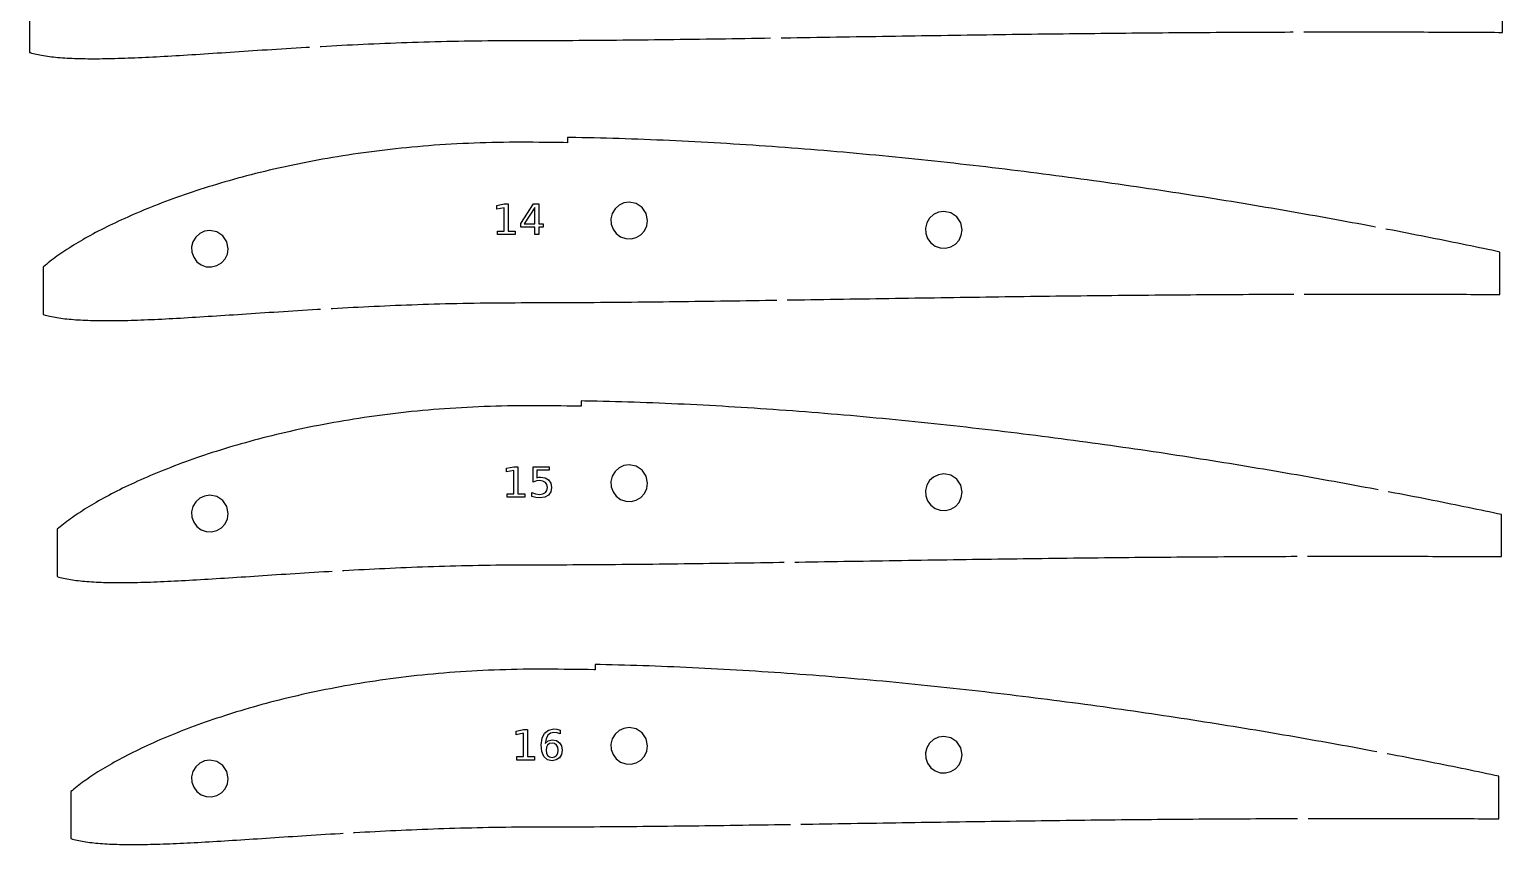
# Model space of a CAD drawing. Extents: x 14 to 532, y 10 to 1018.
# Drawn here: x 45.6 to 326.6, y 230.1 to 385.5 of the extents above; entities that cross this region are included whole.
import ezdxf

# ---------------------------------------------------------------- set-up
doc = ezdxf.new("R2010")
doc.units = 0

msp = doc.modelspace()

# ---------------------------------------------------------------- linework, layer by layer
at = {"layer": 'Layer 1', "color": 7}
for points in [[(288.6744, 385.0475), (289.2421, 385.0488), (290.2791, 385.0508), (291.3105, 385.0526), (292.3364, 385.0541), (293.3566, 385.0554), (294.3711, 385.0565), (295.3798, 385.0573), (296.3827, 385.0578), (297.3797, 385.0582), (298.3707, 385.0583), (299.3557, 385.0582), (300.3347, 385.0578), (301.3075, 385.0573), (302.2741, 385.0565), (303.2344, 385.0556), (304.1884, 385.0544), (305.1361, 385.053), (306.0773, 385.0515), (307.012, 385.0498), (307.9402, 385.0479), (308.8617, 385.0458), (309.7766, 385.0435), (310.6847, 385.0411), (311.5861, 385.0385), (312.4807, 385.0358), (313.3683, 385.0329), (314.249, 385.0298), (315.1227, 385.0266), (315.9894, 385.0233), (316.849, 385.0199), (317.7013, 385.0163), (318.5465, 385.0126), (319.3844, 385.0088), (320.2151, 385.0048), (321.0383, 385.0008), (321.8541, 384.9966), (322.6625, 384.9924), (323.4633, 384.9881), (324.2566, 384.9836), (325.0422, 384.9791), (325.8202, 384.9745), (326.5905, 384.9699), (326.5905, 392.9773)], [(45.5789, 390.2113), (45.5789, 381.1384), (45.6908, 381.1037), (45.9779, 381.0211), (46.2746, 380.9417), (46.5808, 380.8656), (46.8966, 380.7927), (47.2218, 380.7231), (47.5565, 380.6566), (47.9006, 380.5934), (48.2542, 380.5333), (48.6172, 380.4763), (48.9895, 380.4224), (49.3713, 380.3715), (49.7623, 380.3237), (50.1627, 380.279), (50.5724, 380.2372), (50.9914, 380.1983), (51.4195, 380.1624), (51.8569, 380.1294), (52.3035, 380.0992), (52.7593, 380.0718), (53.2241, 380.0472), (53.6981, 380.0254), (54.1812, 380.0063), (54.6733, 379.9899), (55.1744, 379.9761), (55.6845, 379.9649), (56.2035, 379.9563), (56.7315, 379.9503), (57.2683, 379.9467), (57.814, 379.9455), (58.3686, 379.9468), (58.9319, 379.9505), (59.5039, 379.9564), (60.0847, 379.9647), (60.6741, 379.9752), (61.2722, 379.9879), (61.8789, 380.0027), (62.4942, 380.0196), (63.118, 380.0386), (63.7503, 380.0596), (64.391, 380.0826), (65.0402, 380.1075), (65.6977, 380.1343), (66.3636, 380.1628), (67.0377, 380.1932), (67.7201, 380.2253), (68.4108, 380.259), (69.1095, 380.2944), (69.8164, 380.3313), (70.5314, 380.3698), (71.2544, 380.4097), (71.9855, 380.451), (72.7244, 380.4937), (73.4713, 380.5377), (74.226, 380.583), (74.9885, 380.6294), (75.7588, 380.677), (76.5367, 380.7257), (77.3224, 380.7754), (78.1157, 380.8261), (78.9165, 380.8777), (79.7248, 380.9301), (80.5407, 380.9834), (81.3639, 381.0374), (82.1945, 381.0921), (83.0324, 381.1474), (83.8776, 381.2033), (84.73, 381.2597), (85.5895, 381.3166), (86.4562, 381.3738), (87.3299, 381.4314), (88.2106, 381.4893), (89.0983, 381.5474), (89.9928, 381.6056), (90.8942, 381.6639), (91.8024, 381.7223), (92.7172, 381.7806), (93.6388, 381.8389), (94.567, 381.897), (95.5017, 381.9549), (96.4429, 382.0125), (97.3905, 382.0698), (98.3445, 382.1267), (99.0157, 382.1661)], [(188.9688, 383.9254), (189.5449, 383.9343), (190.7926, 383.9537), (192.0408, 383.9732), (193.2896, 383.9928), (194.5389, 384.0125), (195.7886, 384.0323), (197.0385, 384.052), (198.2887, 384.0718), (199.539, 384.0917), (200.7895, 384.1115), (202.0399, 384.1313), (203.2902, 384.1511), (204.5404, 384.1709), (205.7904, 384.1906), (207.04, 384.2103), (208.2893, 384.2299), (209.5381, 384.2495), (210.7864, 384.2689), (212.034, 384.2883), (213.281, 384.3076), (214.5272, 384.3267), (215.7725, 384.3457), (217.0169, 384.3646), (218.2603, 384.3833), (219.5027, 384.4019), (220.7438, 384.4204), (221.9838, 384.4386), (223.2224, 384.4567), (224.4597, 384.4746), (225.6955, 384.4923), (226.9297, 384.5098), (228.1624, 384.5271), (229.3934, 384.5442), (230.6226, 384.561), (231.8499, 384.5777), (233.0753, 384.5941), (234.2988, 384.6102), (235.5202, 384.6262), (236.7394, 384.6418), (237.9564, 384.6572), (239.1712, 384.6724), (240.3835, 384.6873), (241.5934, 384.7019), (242.8008, 384.7162), (244.0057, 384.7303), (245.2078, 384.7441), (246.4072, 384.7576), (247.6038, 384.7708), (248.7975, 384.7837), (249.9882, 384.7964), (251.1759, 384.8087), (252.3605, 384.8207), (253.542, 384.8325), (254.7201, 384.8439), (255.895, 384.855), (257.0664, 384.8659), (258.2344, 384.8764), (259.3988, 384.8866), (260.5596, 384.8965), (261.7167, 384.9061), (262.8701, 384.9154), (264.0196, 384.9244), (265.1652, 384.9331), (266.3069, 384.9415), (267.4445, 384.9495), (268.578, 384.9573), (269.7073, 384.9648), (270.8324, 384.9719), (271.9532, 384.9788), (273.0695, 384.9853), (274.1814, 384.9916), (275.2888, 384.9975), (276.3916, 385.0032), (277.4897, 385.0085), (278.5831, 385.0136), (279.6717, 385.0184), (280.7554, 385.0229), (281.8342, 385.0271), (282.908, 385.031), (283.9767, 385.0346), (285.0403, 385.038), (286.0987, 385.0411), (286.6744, 385.0426)], [(101.0124, 382.2812), (101.2443, 382.2944), (102.2232, 382.3491), (103.2082, 382.4031), (104.1993, 382.4563), (105.1963, 382.5087), (106.1991, 382.5603), (107.2079, 382.6109), (108.2224, 382.6605), (109.2426, 382.709), (110.2684, 382.7564), (111.2999, 382.8026), (112.3368, 382.8476), (113.3793, 382.8912), (114.4271, 382.9335), (115.4802, 382.9744), (116.5386, 383.0138), (117.6022, 383.0516), (118.6709, 383.0878), (119.7447, 383.1224), (120.8235, 383.1552), (121.9072, 383.1863), (122.9958, 383.2155), (124.0892, 383.2429), (125.1873, 383.2683), (126.2901, 383.2916), (127.3975, 383.313), (128.5094, 383.3322), (129.6258, 383.3492), (130.7465, 383.364), (131.8716, 383.3765), (133.0009, 383.3867), (134.1344, 383.3945), (135.2721, 383.3999), (136.4137, 383.4028), (137.5593, 383.4034), (138.7089, 383.4042), (139.8622, 383.4057), (141.0194, 383.408), (142.1802, 383.4111), (143.3446, 383.4149), (144.5126, 383.4194), (145.684, 383.4245), (146.8588, 383.4304), (148.037, 383.4369), (149.2184, 383.4441), (150.403, 383.4518), (151.5907, 383.4602), (152.7815, 383.4692), (153.9752, 383.4788), (155.1717, 383.4889), (156.3712, 383.4996), (157.5733, 383.5108), (158.7781, 383.5225), (159.9855, 383.5347), (161.1954, 383.5474), (162.4078, 383.5605), (163.6225, 383.5741), (164.8395, 383.5881), (166.0588, 383.6025), (167.2802, 383.6174), (168.5036, 383.6326), (169.729, 383.6482), (170.9564, 383.6641), (172.1856, 383.6803), (173.4166, 383.6969), (174.6492, 383.7138), (175.8835, 383.7309), (177.1193, 383.7484), (178.3565, 383.7661), (179.5952, 383.784), (180.8351, 383.8021), (182.0763, 383.8205), (183.3186, 383.8391), (184.562, 383.8578), (185.8064, 383.8767), (186.969, 383.8945)], [(302.3645, 347.832), (301.7925, 347.9402), (300.8278, 348.1219), (299.8569, 348.3038), (298.8801, 348.486), (297.8972, 348.6684), (296.9085, 348.851), (295.9139, 349.0337), (294.9135, 349.2166), (293.9073, 349.3996), (292.8956, 349.5826), (291.8782, 349.7658), (290.8553, 349.9489), (289.8269, 350.132), (288.7931, 350.3151), (287.7539, 350.4982), (286.7095, 350.6811), (285.6598, 350.864), (284.605, 351.0467), (283.5451, 351.2292), (282.4802, 351.4116), (281.4103, 351.5937), (280.3356, 351.7756), (279.256, 351.9573), (278.1716, 352.1386), (277.0826, 352.3196), (275.9889, 352.5002), (274.8907, 352.6805), (273.788, 352.8604), (272.6808, 353.0398), (271.5693, 353.2188), (270.4536, 353.3973), (269.3336, 353.5753), (268.2094, 353.7528), (267.0812, 353.9297), (265.949, 354.106), (264.8128, 354.2817), (263.6728, 354.4568), (262.529, 354.6312), (261.3814, 354.8049), (260.2302, 354.978), (259.0754, 355.1502), (257.9171, 355.3218), (256.7553, 355.4925), (255.5902, 355.6624), (254.4218, 355.8315), (253.2501, 355.9997), (252.0753, 356.1671), (250.8974, 356.3335), (249.7165, 356.499), (248.5327, 356.6636), (247.346, 356.8271), (246.1565, 356.9897), (244.9643, 357.1512), (243.7694, 357.3117), (242.572, 357.4711), (241.3721, 357.6294), (240.1697, 357.7866), (238.9651, 357.9426), (237.7581, 358.0975), (236.5489, 358.2511), (235.3376, 358.4036), (234.1243, 358.5548), (232.909, 358.7048), (231.6918, 358.8535), (230.4727, 359.0008), (229.252, 359.1469), (228.0295, 359.2916), (226.8054, 359.4349), (225.5799, 359.5769), (224.3528, 359.7174), (223.1244, 359.8565), (221.8947, 359.9941), (220.6638, 360.1303), (219.4317, 360.265), (218.1986, 360.3981), (216.9645, 360.5297), (215.7294, 360.6598), (214.4935, 360.7883), (213.2569, 360.9151), (212.0196, 361.0404), (210.7816, 361.1641), (209.5431, 361.286), (208.3042, 361.4063), (207.0649, 361.525), (205.8252, 361.6419), (204.5854, 361.757), (203.3454, 361.8705), (202.1053, 361.9821), (200.8652, 362.092), (199.6252, 362.2001), (198.3853, 362.3064), (197.1457, 362.4108), (195.9063, 362.5134), (194.6674, 362.6141), (193.4289, 362.7129), (192.191, 362.8098), (190.9536, 362.9048), (189.717, 362.9979), (188.4811, 363.0891), (187.2461, 363.1782), (186.0119, 363.2654), (184.7788, 363.3507), (183.5467, 363.4339), (182.3158, 363.5151), (181.0861, 363.5942), (179.8577, 363.6713), (178.6307, 363.7464), (177.4051, 363.8194), (176.181, 363.8903), (174.9586, 363.9591), (173.7378, 364.0258), (172.5187, 364.0904), (171.3015, 364.1529), (170.0862, 364.2132), (168.8729, 364.2714), (167.6616, 364.3274), (166.4524, 364.3813), (165.2455, 364.4329), (164.0408, 364.4824), (162.8384, 364.5297), (161.6385, 364.5748), (160.4411, 364.6177), (159.2462, 364.6583), (158.054, 364.6967), (156.8645, 364.7329), (155.6778, 364.7669), (154.494, 364.7986), (153.3131, 364.8281), (152.1352, 364.8553), (150.9604, 364.8802), (149.7888, 364.9029), (148.6203, 364.9233), (148.2105, 364.9296), (148.2105, 363.9296), (147.4552, 363.9414), (146.2934, 363.9572), (145.1351, 363.9708), (143.9803, 363.9821), (142.8291, 363.9911), (141.6816, 363.9978), (140.5377, 364.0022), (139.3977, 364.0043), (138.2615, 364.0036), (137.1293, 363.9974), (136.0011, 363.9857), (134.877, 363.9685), (133.757, 363.9458), (132.6412, 363.9176), (131.5297, 363.884), (130.4226, 363.845), (129.3198, 363.8006), (128.2216, 363.751), (127.1279, 363.6961), (126.0389, 363.636), (124.9545, 363.5707), (123.8749, 363.5004), (122.8002, 363.4249), (121.7303, 363.3445), (120.6654, 363.259), (119.6055, 363.1687), (118.5507, 363.0735), (117.501, 362.9734), (116.4566, 362.8687), (115.4174, 362.7592), (114.3836, 362.645), (113.3553, 362.5263), (112.3323, 362.403), (111.315, 362.2752), (110.3032, 362.143), (109.2971, 362.0065), (108.2967, 361.8656), (107.3021, 361.7205), (106.3133, 361.5713), (105.3305, 361.4179), (104.3536, 361.2604), (103.3827, 361.099), (102.418, 360.9336), (101.4594, 360.7644), (100.507, 360.5914), (99.5608, 360.4146), (98.621, 360.2342), (97.6876, 360.0502), (96.7606, 359.8626), (95.8401, 359.6716), (94.9262, 359.4772), (94.0189, 359.2795), (93.1182, 359.0786), (92.2243, 358.8744), (91.3371, 358.6672), (90.4568, 358.4569), (89.5834, 358.2436), (88.7169, 358.0274), (87.8574, 357.8084), (87.005, 357.5867), (86.1596, 357.3623), (85.3214, 357.1353), (84.4904, 356.9057), (83.6667, 356.6737), (82.8502, 356.4393), (82.0412, 356.2026), (81.2395, 355.9637), (80.4453, 355.7226), (79.6586, 355.4794), (78.8794, 355.2342), (78.1079, 354.9871), (77.3439, 354.7381), (76.5877, 354.4873), (75.8393, 354.2348), (75.0986, 353.9806), (74.3657, 353.7249), (73.6408, 353.4677), (72.9237, 353.2091), (72.2147, 352.9492), (71.5136, 352.6879), (70.8206, 352.4255), (70.1357, 352.162), (69.4589, 351.8974), (68.7903, 351.6319), (68.13, 351.3654), (67.4779, 351.0981), (66.8341, 350.8301), (66.1986, 350.5614), (65.5716, 350.2921), (64.9529, 350.0222), (64.3427, 349.7519), (63.7411, 349.4811), (63.1479, 349.2101), (62.5633, 348.9388), (61.9874, 348.6673), (61.42, 348.3956), (60.8614, 348.124), (60.3114, 347.8523), (59.7702, 347.5807), (59.2378, 347.3093), (58.7142, 347.0381), (58.1995, 346.7671), (57.6936, 346.4965), (57.1966, 346.2263), (56.7086, 345.9566), (56.2295, 345.6874), (55.7595, 345.4188), (55.2984, 345.1509), (54.8465, 344.8837), (54.4036, 344.6172), (53.9698, 344.3516), (53.5451, 344.0868), (53.1297, 343.823), (52.7234, 343.5602), (52.3263, 343.2985), (51.9384, 343.0378), (51.5599, 342.7784), (51.1906, 342.5201), (50.8306, 342.2631), (50.4799, 342.0074), (50.1386, 341.753), (49.8067, 341.5001), (49.4842, 341.2486), (49.1711, 340.9987), (48.8674, 340.7502), (48.5732, 340.5034), (48.2884, 340.2581), (48.2105, 340.1892), (48.2105, 331.1601), (48.2884, 331.1359), (48.5732, 331.054), (48.8674, 330.9752), (49.1711, 330.8998), (49.4842, 330.8275), (49.8067, 330.7584), (50.1386, 330.6925), (50.4799, 330.6298), (50.8306, 330.5702), (51.1906, 330.5137), (51.5599, 330.4602), (51.9384, 330.4098), (52.3263, 330.3624), (52.7234, 330.318), (53.1297, 330.2765), (53.5451, 330.238), (53.9698, 330.2024), (54.4036, 330.1696), (54.8465, 330.1397), (55.2984, 330.1125), (55.7595, 330.0882), (56.2295, 330.0665), (56.7086, 330.0476), (57.1966, 330.0313), (57.6936, 330.0176), (58.1995, 330.0066), (58.7142, 329.998), (59.2378, 329.992), (59.7702, 329.9884), (60.3114, 329.9873), (60.8614, 329.9886), (61.42, 329.9922), (61.9874, 329.9981), (62.5633, 330.0063), (63.1479, 330.0167), (63.7411, 330.0293), (64.3427, 330.044), (64.9529, 330.0608), (65.5716, 330.0796), (66.1986, 330.1005), (66.8341, 330.1232), (67.4779, 330.1479), (68.13, 330.1745), (68.7903, 330.2028), (69.4589, 330.2329), (70.1357, 330.2647), (70.8206, 330.2982), (71.5136, 330.3333), (72.2147, 330.3699), (72.9237, 330.4081), (73.6408, 330.4476), (74.3657, 330.4886), (75.0986, 330.531), (75.8393, 330.5746), (76.5877, 330.6195), (77.3439, 330.6656), (78.1079, 330.7127), (78.8794, 330.761), (79.6586, 330.8103), (80.4453, 330.8606), (81.2395, 330.9117), (82.0412, 330.9638), (82.8502, 331.0166), (83.6667, 331.0702), (84.4904, 331.1244), (85.3214, 331.1793), (86.1596, 331.2347), (87.005, 331.2906), (87.8574, 331.347), (88.7169, 331.4038), (89.5834, 331.4609), (90.4568, 331.5183), (91.3371, 331.5759), (92.2243, 331.6337), (93.1182, 331.6915), (94.0189, 331.7494), (94.9262, 331.8072), (95.8401, 331.865), (96.7606, 331.9226), (97.6876, 331.98), (98.621, 332.0372), (99.5608, 332.094), (100.507, 332.1504), (101.1286, 332.1869)], [(134.84935, 347.07404), (136.13841, 347.07404), (136.13841, 351.52325), (134.73607, 351.242), (134.73607, 351.96075), (136.1306, 352.242), (136.91966, 352.242), (136.91966, 347.07404), (138.20872, 347.07404), (138.20872, 346.40997), (134.84935, 346.40997), (134.84935, 347.07404)], [(141.76341, 352.242), (142.7556, 352.242), (142.7556, 348.44122), (143.58763, 348.44122), (143.58763, 347.78497), (142.7556, 347.78497), (142.7556, 346.40997), (141.97044, 346.40997), (141.97044, 347.78497), (139.33763, 347.78497), (139.33763, 348.54669), (141.76341, 352.242)], [(141.97044, 351.5545), (139.97826, 348.44122), (141.97044, 348.44122), (141.97044, 351.5545)], [(160, 352.5815), (158.973721, 352.427823), (158.055504, 351.991644), (157.301141, 351.310241), (156.766422, 350.420892), (156.515661, 349.413924), (156.567252, 348.398684), (156.908103, 347.440981), (157.525126, 346.606626), (158.359481, 345.989603), (159.317184, 345.648752), (160.332424, 345.597161), (161.339392, 345.847922), (162.228741, 346.382641), (162.910144, 347.137004), (163.346323, 348.055221), (163.5, 349.0815), (163.233578, 350.420892), (162.474874, 351.556374), (161.339392, 352.315078), (160, 352.5815), (160, 352.5815)], [(220, 350.7999), (218.973721, 350.646223), (218.055504, 350.210044), (217.301141, 349.528641), (216.766422, 348.639292), (216.515661, 347.632324), (216.567252, 346.617084), (216.908103, 345.659381), (217.525126, 344.825026), (218.359481, 344.208003), (219.317184, 343.867152), (220.332424, 343.815561), (221.339392, 344.066322), (222.228741, 344.601041), (222.910144, 345.355404), (223.346323, 346.273621), (223.5, 347.2999), (223.233578, 348.639292), (222.474874, 349.774774), (221.339392, 350.533478), (220, 350.7999), (220, 350.7999)], [(80, 347.2085), (78.973721, 347.054823), (78.055504, 346.618644), (77.301141, 345.937241), (76.766422, 345.047892), (76.515661, 344.040924), (76.567252, 343.025684), (76.908103, 342.067981), (77.525126, 341.233626), (78.359481, 340.616603), (79.317184, 340.275752), (80.332424, 340.224161), (81.339392, 340.474922), (82.228741, 341.009641), (82.910144, 341.764004), (83.346323, 342.682221), (83.5, 343.7085), (83.233578, 345.047892), (82.474874, 346.183374), (81.339392, 346.942078), (80, 347.2085), (80, 347.2085)], [(288.7797, 335.0461), (288.7931, 335.0461), (289.8269, 335.0484), (290.8553, 335.0504), (291.8782, 335.0522), (292.8956, 335.0537), (293.9073, 335.055), (294.9135, 335.056), (295.9139, 335.0568), (296.9085, 335.0573), (297.8972, 335.0577), (298.8801, 335.0578), (299.8569, 335.0577), (300.8278, 335.0573), (301.7925, 335.0568), (302.7512, 335.0561), (303.7036, 335.0551), (304.6497, 335.054), (305.5895, 335.0526), (306.5229, 335.0511), (307.4499, 335.0494), (308.3704, 335.0475), (309.2843, 335.0454), (310.1916, 335.0432), (311.0923, 335.0407), (311.9862, 335.0382), (312.8734, 335.0355), (313.7537, 335.0326), (314.6271, 335.0296), (315.4936, 335.0264), (316.3531, 335.0231), (317.2056, 335.0197), (318.0509, 335.0161), (318.8891, 335.0125), (319.7201, 335.0087), (320.5439, 335.0048), (321.3603, 335.0008), (322.1694, 334.9967), (322.971, 334.9925), (323.7652, 334.9882), (324.552, 334.9838), (325.3311, 334.9793), (326.1027, 334.9748), (326.1027, 343.0734), (325.3311, 343.2365), (324.552, 343.4006), (323.7652, 343.5657), (322.971, 343.7318), (322.1694, 343.8988), (321.3603, 344.0668), (320.5439, 344.2356), (319.7201, 344.4053), (318.8891, 344.5759), (318.0509, 344.7472), (317.2056, 344.9194), (316.3531, 345.0923), (315.4936, 345.266), (314.6271, 345.4403), (313.7537, 345.6154), (312.8734, 345.7911), (311.9862, 345.9674), (311.0923, 346.1443), (310.1916, 346.3218), (309.2843, 346.4998), (308.3704, 346.6783), (307.4499, 346.8573), (306.5229, 347.0368), (305.5895, 347.2167), (304.6497, 347.3971), (304.3293, 347.4583)], [(190.1407, 333.9305), (190.9536, 333.9431), (192.191, 333.9624), (193.4289, 333.9817), (194.6674, 334.0012), (195.9063, 334.0207), (197.1457, 334.0403), (198.3853, 334.0599), (199.6252, 334.0795), (200.8652, 334.0992), (202.1053, 334.1188), (203.3454, 334.1385), (204.5854, 334.1581), (205.8252, 334.1778), (207.0649, 334.1973), (208.3042, 334.2168), (209.5431, 334.2363), (210.7816, 334.2557), (212.0196, 334.275), (213.2569, 334.2942), (214.4935, 334.3133), (215.7294, 334.3323), (216.9645, 334.3511), (218.1986, 334.3699), (219.4317, 334.3884), (220.6638, 334.4069), (221.8947, 334.4252), (223.1244, 334.4433), (224.3528, 334.4612), (225.5799, 334.4789), (226.8054, 334.4965), (228.0295, 334.5139), (229.252, 334.531), (230.4727, 334.5479), (231.6918, 334.5647), (232.909, 334.5812), (234.1243, 334.5974), (235.3376, 334.6135), (236.5489, 334.6292), (237.7581, 334.6448), (238.9651, 334.6601), (240.1697, 334.6751), (241.3721, 334.6899), (242.572, 334.7043), (243.7694, 334.7186), (244.9643, 334.7325), (246.1565, 334.7462), (247.346, 334.7596), (248.5327, 334.7727), (249.7165, 334.7855), (250.8974, 334.798), (252.0753, 334.8103), (253.2501, 334.8222), (254.4218, 334.8339), (255.5902, 334.8452), (256.7553, 334.8562), (257.9171, 334.867), (259.0754, 334.8774), (260.2302, 334.8876), (261.3814, 334.8974), (262.529, 334.9069), (263.6728, 334.9161), (264.8128, 334.925), (265.949, 334.9337), (267.0812, 334.942), (268.2094, 334.95), (269.3336, 334.9577), (270.4536, 334.9651), (271.5693, 334.9721), (272.6808, 334.9789), (273.788, 334.9854), (274.8907, 334.9916), (275.9889, 334.9975), (277.0826, 335.0031), (278.1716, 335.0085), (279.256, 335.0135), (280.3356, 335.0182), (281.4103, 335.0227), (282.4802, 335.0268), (283.5451, 335.0307), (284.605, 335.0343), (285.6598, 335.0377), (286.7095, 335.0408), (286.7797, 335.0409)], [(103.1252, 332.3021), (103.3827, 332.3167), (104.3536, 332.371), (105.3305, 332.4245), (106.3133, 332.4773), (107.3021, 332.5293), (108.2967, 332.5804), (109.2971, 332.6306), (110.3032, 332.6798), (111.315, 332.7279), (112.3323, 332.7749), (113.3553, 332.8208), (114.3836, 332.8654), (115.4174, 332.9087), (116.4566, 332.9506), (117.501, 332.9911), (118.5507, 333.0302), (119.6055, 333.0677), (120.6654, 333.1036), (121.7303, 333.1379), (122.8002, 333.1705), (123.8749, 333.2013), (124.9545, 333.2303), (126.0389, 333.2574), (127.1279, 333.2826), (128.2216, 333.3058), (129.3198, 333.3269), (130.4226, 333.346), (131.5297, 333.3628), (132.6412, 333.3775), (133.757, 333.39), (134.877, 333.4001), (136.0011, 333.4078), (137.1293, 333.4131), (138.2615, 333.416), (139.3977, 333.4166), (140.5377, 333.4174), (141.6816, 333.4189), (142.8291, 333.4212), (143.9803, 333.4242), (145.1351, 333.428), (146.2934, 333.4324), (147.4552, 333.4376), (148.6203, 333.4434), (149.7888, 333.4498), (150.9604, 333.4569), (152.1352, 333.4646), (153.3131, 333.473), (154.494, 333.4819), (155.6778, 333.4913), (156.8645, 333.5014), (158.054, 333.512), (159.2462, 333.5231), (160.4411, 333.5347), (161.6385, 333.5468), (162.8384, 333.5594), (164.0408, 333.5724), (165.2455, 333.5859), (166.4524, 333.5998), (167.6616, 333.6141), (168.8729, 333.6288), (170.0862, 333.6439), (171.3015, 333.6593), (172.5187, 333.6751), (173.7378, 333.6912), (174.9586, 333.7077), (176.181, 333.7244), (177.4051, 333.7414), (178.6307, 333.7587), (179.8577, 333.7763), (181.0861, 333.794), (182.3158, 333.812), (183.5467, 333.8303), (184.7788, 333.8487), (186.0119, 333.8672), (187.2461, 333.886), (188.1409, 333.8997)], [(302.8382, 297.7263), (302.2776, 297.8324), (301.3209, 298.0125), (300.3581, 298.1929), (299.3894, 298.3736), (298.4147, 298.5545), (297.4342, 298.7356), (296.4479, 298.9168), (295.4558, 299.0981), (294.4581, 299.2796), (293.4548, 299.4611), (292.4459, 299.6427), (291.4315, 299.8243), (290.4117, 300.0059), (289.3865, 300.1875), (288.356, 300.369), (287.3202, 300.5505), (286.2793, 300.7318), (285.2333, 300.913), (284.1823, 301.094), (283.1262, 301.2748), (282.0653, 301.4555), (280.9994, 301.6358), (279.9289, 301.8159), (278.8535, 301.9958), (277.7736, 302.1753), (276.689, 302.3544), (275.5999, 302.5332), (274.5064, 302.7115), (273.4085, 302.8895), (272.3063, 303.067), (271.1998, 303.244), (270.0891, 303.4205), (268.9744, 303.5965), (267.8555, 303.7719), (266.7327, 303.9468), (265.6061, 304.121), (264.4755, 304.2947), (263.3412, 304.4676), (262.2032, 304.6399), (261.0616, 304.8115), (259.9164, 304.9823), (258.7678, 305.1524), (257.6157, 305.3217), (256.4603, 305.4902), (255.3016, 305.6579), (254.1397, 305.8247), (252.9747, 305.9907), (251.8066, 306.1557), (250.6355, 306.3199), (249.4616, 306.483), (248.2848, 306.6452), (247.1052, 306.8064), (245.9229, 306.9666), (244.738, 307.1258), (243.5506, 307.2838), (242.3607, 307.4408), (241.1683, 307.5967), (239.9737, 307.7514), (238.7768, 307.905), (237.5777, 308.0574), (236.3765, 308.2086), (235.1733, 308.3585), (233.9681, 308.5072), (232.761, 308.6547), (231.5521, 308.8008), (230.3415, 308.9457), (229.1293, 309.0891), (227.9154, 309.2313), (226.7, 309.372), (225.4832, 309.5114), (224.2651, 309.6493), (223.0456, 309.7858), (221.8249, 309.9209), (220.6031, 310.0544), (219.3803, 310.1865), (218.1564, 310.317), (216.9317, 310.4459), (215.7061, 310.5734), (214.4798, 310.6992), (213.2527, 310.8234), (212.0251, 310.946), (210.7969, 311.067), (209.5683, 311.1863), (208.3393, 311.3039), (207.11, 311.4198), (205.8805, 311.5341), (204.6508, 311.6465), (203.4211, 311.7573), (202.1913, 311.8662), (200.9616, 311.9734), (199.7321, 312.0788), (198.5028, 312.1824), (197.2738, 312.2841), (196.0452, 312.384), (194.817, 312.482), (193.5894, 312.5781), (192.3624, 312.6723), (191.136, 312.7646), (189.9104, 312.855), (188.6857, 312.9434), (187.4618, 313.0299), (186.239, 313.1144), (185.0172, 313.1969), (183.7965, 313.2774), (182.5771, 313.3559), (181.3589, 313.4324), (180.1421, 313.5068), (178.9267, 313.5792), (177.7128, 313.6495), (176.5006, 313.7178), (175.29, 313.7839), (174.0811, 313.848), (172.874, 313.9099), (171.6688, 313.9698), (170.4656, 314.0275), (169.2644, 314.083), (168.0653, 314.1364), (166.8684, 314.1877), (165.6738, 314.2367), (164.4815, 314.2836), (163.2915, 314.3283), (162.1041, 314.3709), (160.9192, 314.4112), (159.7369, 314.4493), (158.5573, 314.4852), (157.3805, 314.5188), (156.2066, 314.5503), (155.0355, 314.5795), (153.8674, 314.6065), (152.7024, 314.6312), (151.5405, 314.6537), (150.8421, 314.6659), (150.8421, 313.6659), (150.3818, 313.6739), (149.2264, 313.6919), (148.0743, 313.7076), (146.9257, 313.7211), (145.7805, 313.7322), (144.6389, 313.7412), (143.5009, 313.7478), (142.3666, 313.7522), (141.2361, 313.7543), (140.1094, 313.7535), (138.9866, 313.7475), (137.8678, 313.7359), (136.753, 313.7188), (135.6423, 313.6962), (134.5358, 313.6683), (133.4336, 313.6349), (132.3357, 313.5963), (131.2422, 313.5523), (130.1531, 313.5031), (129.0685, 313.4486), (127.9886, 313.389), (126.9133, 313.3243), (125.8427, 313.2545), (124.7768, 313.1797), (123.7159, 313.0999), (122.6598, 313.0152), (121.6088, 312.9256), (120.5628, 312.8312), (119.5219, 312.732), (118.4861, 312.6281), (117.4556, 312.5195), (116.4305, 312.4063), (115.4106, 312.2885), (114.3962, 312.1663), (113.3873, 312.0396), (112.384, 311.9085), (111.3863, 311.7731), (110.3942, 311.6334), (109.4079, 311.4895), (108.4274, 311.3415), (107.4527, 311.1894), (106.484, 311.0333), (105.5212, 310.8732), (104.5645, 310.7092), (103.6139, 310.5414), (102.6694, 310.3698), (101.7312, 310.1945), (100.7992, 310.0156), (99.8735, 309.8331), (98.9543, 309.6471), (98.0415, 309.4577), (97.1351, 309.2649), (96.2354, 309.0689), (95.3422, 308.8696), (94.4558, 308.6671), (93.576, 308.4616), (92.703, 308.253), (91.8369, 308.0416), (90.9776, 307.8272), (90.1253, 307.61), (89.2799, 307.3901), (88.4416, 307.1676), (87.6104, 306.9425), (86.7863, 306.7148), (85.9695, 306.4848), (85.1598, 306.2523), (84.3575, 306.0176), (83.5625, 305.7806), (82.7749, 305.5416), (81.9947, 305.3004), (81.2221, 305.0572), (80.457, 304.8122), (79.6994, 304.5652), (78.9495, 304.3165), (78.2073, 304.0661), (77.4728, 303.8141), (76.746, 303.5605), (76.0271, 303.3055), (75.316, 303.049), (74.6129, 302.7913), (73.9176, 302.5322), (73.2304, 302.272), (72.5512, 302.0106), (71.8801, 301.7483), (71.2171, 301.4849), (70.5622, 301.2207), (69.9156, 300.9557), (69.2771, 300.6899), (68.647, 300.4234), (68.0251, 300.1563), (67.4116, 299.8887), (66.8065, 299.6206), (66.2099, 299.3521), (65.6217, 299.0833), (65.042, 298.8143), (64.4708, 298.545), (63.9082, 298.2757), (63.3542, 298.0063), (62.8088, 297.7369), (62.2722, 297.4675), (61.7442, 297.1984), (61.225, 296.9294), (60.7145, 296.6607), (60.2128, 296.3924), (59.72, 296.1245), (59.236, 295.857), (58.761, 295.59), (58.2948, 295.3237), (57.8376, 295.058), (57.3894, 294.793), (56.9502, 294.5287), (56.52, 294.2653), (56.0989, 294.0028), (55.6869, 293.7412), (55.284, 293.4806), (54.8902, 293.221), (54.5056, 292.9625), (54.1302, 292.7052), (53.764, 292.4491), (53.407, 292.1942), (53.0593, 291.9407), (52.7208, 291.6884), (52.3917, 291.4376), (52.0718, 291.1882), (51.7613, 290.9403), (51.4602, 290.694), (51.1684, 290.4492), (50.886, 290.206), (50.8421, 290.1671), (50.8421, 281.1817), (50.886, 281.1681), (51.1684, 281.0868), (51.4602, 281.0088), (51.7613, 280.9339), (52.0718, 280.8623), (52.3917, 280.7938), (52.7208, 280.7284), (53.0593, 280.6662), (53.407, 280.6071), (53.764, 280.551), (54.1302, 280.498), (54.5056, 280.448), (54.8902, 280.401), (55.284, 280.357), (55.6869, 280.3159), (56.0989, 280.2777), (56.52, 280.2424), (56.9502, 280.2099), (57.3894, 280.1802), (57.8376, 280.1533), (58.2948, 280.1291), (58.761, 280.1076), (59.236, 280.0889), (59.72, 280.0727), (60.2128, 280.0592), (60.7145, 280.0482), (61.225, 280.0397), (61.7442, 280.0337), (62.2722, 280.0302), (62.8088, 280.0291), (63.3542, 280.0303), (63.9082, 280.0339), (64.4708, 280.0398), (65.042, 280.0479), (65.6217, 280.0582), (66.2099, 280.0707), (66.8065, 280.0853), (67.4116, 280.1019), (68.0251, 280.1206), (68.647, 280.1413), (69.2771, 280.1639), (69.9156, 280.1884), (70.5622, 280.2147), (71.2171, 280.2428), (71.8801, 280.2727), (72.5512, 280.3042), (73.2304, 280.3374), (73.9176, 280.3722), (74.6129, 280.4085), (75.316, 280.4463), (76.0271, 280.4856), (76.746, 280.5262), (77.4728, 280.5682), (78.2073, 280.6115), (78.9495, 280.656), (79.6994, 280.7017), (80.457, 280.7485), (81.2221, 280.7963), (81.9947, 280.8452), (82.7749, 280.8951), (83.5625, 280.9458), (84.3575, 280.9974), (85.1598, 281.0498), (85.9695, 281.1029), (86.7863, 281.1567), (87.6104, 281.2111), (88.4416, 281.2661), (89.2799, 281.3215), (90.1253, 281.3775), (90.9776, 281.4338), (91.8369, 281.4904), (92.703, 281.5473), (93.576, 281.6044), (94.4558, 281.6617), (95.3422, 281.7191), (96.2354, 281.7765), (97.1351, 281.8338), (98.0415, 281.8911), (98.9543, 281.9483), (99.8735, 282.0052), (100.7992, 282.0619), (101.7312, 282.1182), (102.6694, 282.1742), (103.2933, 282.2108)], [(136.69135, 296.95605), (137.98041, 296.95605), (137.98041, 301.40527), (136.57806, 301.12402), (136.57806, 301.84277), (137.9726, 302.12402), (138.76166, 302.12402), (138.76166, 296.95605), (140.05072, 296.95605), (140.05072, 296.29199), (136.69135, 296.29199), (136.69135, 296.95605)], [(141.65228, 302.12402), (144.74994, 302.12402), (144.74994, 301.45996), (142.37494, 301.45996), (142.37494, 300.03027), (142.71869, 300.11617), (143.06244, 300.14737), (143.937437, 300.01358), (144.60931, 299.61221), (145.03705, 298.982332), (145.17963, 298.163), (145.033145, 297.326082), (144.59369, 296.69815), (143.887635, 296.308503), (142.94135, 296.17862), (142.19135, 296.24112), (141.40619, 296.42862), (141.40619, 297.22159), (142.13275, 296.93643), (142.92572, 296.84273), (143.531187, 296.931597), (143.99603, 297.1982), (144.291928, 297.617147), (144.39056, 298.16305), (144.291928, 298.708945), (143.99603, 299.12789), (143.531187, 299.394492), (142.92572, 299.48336), (142.29291, 299.41306), (141.65228, 299.19431), (141.65228, 302.12402)], [(160, 302.4838), (158.973721, 302.330123), (158.055504, 301.893944), (157.301141, 301.212541), (156.766422, 300.323192), (156.515661, 299.316224), (156.567252, 298.300984), (156.908103, 297.343281), (157.525126, 296.508926), (158.359481, 295.891903), (159.317184, 295.551052), (160.332424, 295.499461), (161.339392, 295.750222), (162.228741, 296.284941), (162.910144, 297.039304), (163.346323, 297.957521), (163.5, 298.9838), (163.233578, 300.323192), (162.474874, 301.458674), (161.339392, 302.217378), (160, 302.4838), (160, 302.4838)], [(220, 300.752), (218.973721, 300.598323), (218.055504, 300.162144), (217.301141, 299.480741), (216.766422, 298.591392), (216.515661, 297.584424), (216.567252, 296.569184), (216.908103, 295.611481), (217.525126, 294.777126), (218.359481, 294.160103), (219.317184, 293.819252), (220.332424, 293.767661), (221.339392, 294.018422), (222.228741, 294.553141), (222.910144, 295.307504), (223.346323, 296.225721), (223.5, 297.252), (223.233578, 298.591392), (222.474874, 299.726874), (221.339392, 300.485578), (220, 300.752), (220, 300.752)], [(80, 296.6917), (78.973721, 296.538023), (78.055504, 296.101844), (77.301141, 295.420441), (76.766422, 294.531092), (76.515661, 293.524124), (76.567252, 292.508884), (76.908103, 291.551181), (77.525126, 290.716826), (78.359481, 290.099803), (79.317184, 289.758952), (80.332424, 289.707361), (81.339392, 289.958122), (82.228741, 290.492841), (82.910144, 291.247204), (83.346323, 292.165421), (83.5, 293.1917), (83.233578, 294.531092), (82.474874, 295.666574), (81.339392, 296.425278), (80, 296.6917), (80, 296.6917)], [(289.3847, 285.0457), (289.3865, 285.0457), (290.4117, 285.048), (291.4315, 285.05), (292.4459, 285.0517), (293.4548, 285.0532), (294.4581, 285.0545), (295.4558, 285.0555), (296.4479, 285.0563), (297.4342, 285.0569), (298.4147, 285.0572), (299.3894, 285.0573), (300.3581, 285.0572), (301.3209, 285.0569), (302.2776, 285.0563), (303.2282, 285.0556), (304.1727, 285.0546), (305.1109, 285.0535), (306.0429, 285.0522), (306.9686, 285.0507), (307.8878, 285.0489), (308.8006, 285.0471), (309.707, 285.045), (310.6067, 285.0428), (311.4999, 285.0404), (312.3863, 285.0379), (313.2661, 285.0352), (314.1391, 285.0323), (315.0052, 285.0293), (315.8645, 285.0262), (316.7168, 285.0229), (317.5622, 285.0195), (318.4005, 285.016), (319.2317, 285.0124), (320.0558, 285.0086), (320.8727, 285.0047), (321.6823, 285.0008), (322.4846, 284.9967), (323.2796, 284.9925), (324.0672, 284.9883), (324.8474, 284.9839), (325.62, 284.9795), (326.3852, 284.975), (326.3852, 293.0061), (325.62, 293.1678), (324.8474, 293.3306), (324.0672, 293.4943), (323.2796, 293.659), (322.4846, 293.8246), (321.6823, 293.9912), (320.8727, 294.1586), (320.0558, 294.3269), (319.2317, 294.4961), (318.4005, 294.666), (317.5622, 294.8367), (316.7168, 295.0082), (315.8645, 295.1804), (315.0052, 295.3533), (314.1391, 295.5269), (313.2661, 295.7011), (312.3863, 295.876), (311.4999, 296.0514), (310.6067, 296.2274), (309.707, 296.4039), (308.8006, 296.581), (307.8878, 296.7585), (306.9686, 296.9365), (306.0429, 297.1149), (305.1109, 297.2938), (304.803, 297.3526)], [(105.29, 282.3259), (105.5212, 282.3391), (106.484, 282.3929), (107.4527, 282.446), (108.4274, 282.4984), (109.4079, 282.5499), (110.3942, 282.6006), (111.3863, 282.6504), (112.384, 282.6991), (113.3873, 282.7469), (114.3962, 282.7935), (115.4106, 282.8389), (116.4305, 282.8831), (117.4556, 282.9261), (118.4861, 282.9677), (119.5219, 283.0079), (120.5628, 283.0466), (121.6088, 283.0838), (122.6598, 283.1194), (123.7159, 283.1534), (124.7768, 283.1857), (125.8427, 283.2163), (126.9133, 283.245), (127.9886, 283.2719), (129.0685, 283.2969), (130.1531, 283.3199), (131.2422, 283.3408), (132.3357, 283.3597), (133.4336, 283.3765), (134.5358, 283.3911), (135.6423, 283.4034), (136.753, 283.4134), (137.8678, 283.4211), (138.9866, 283.4264), (140.1094, 283.4292), (141.2361, 283.4298), (142.3666, 283.4306), (143.5009, 283.4321), (144.6389, 283.4344), (145.7805, 283.4374), (146.9257, 283.4411), (148.0743, 283.4455), (149.2264, 283.4506), (150.3818, 283.4563), (151.5405, 283.4627), (152.7024, 283.4698), (153.8674, 283.4774), (155.0355, 283.4857), (156.2066, 283.4945), (157.3805, 283.5039), (158.5573, 283.5139), (159.7369, 283.5244), (160.9192, 283.5354), (162.1041, 283.5469), (163.2915, 283.5589), (164.4815, 283.5714), (165.6738, 283.5843), (166.8684, 283.5977), (168.0653, 283.6114), (169.2644, 283.6256), (170.4656, 283.6402), (171.6688, 283.6552), (172.874, 283.6705), (174.0811, 283.6862), (175.29, 283.7021), (176.5006, 283.7184), (177.7128, 283.735), (178.9267, 283.7519), (180.1421, 283.7691), (181.3589, 283.7865), (182.5771, 283.8041), (183.7965, 283.8219), (185.0172, 283.84), (186.239, 283.8583), (187.4618, 283.8767), (188.6857, 283.8953), (189.5747, 283.9089)], [(191.5744, 283.9397), (192.3624, 283.9519), (193.5894, 283.971), (194.817, 283.9902), (196.0452, 284.0095), (197.2738, 284.0288), (198.5028, 284.0483), (199.7321, 284.0677), (200.9616, 284.0872), (202.1913, 284.1067), (203.4211, 284.1262), (204.6508, 284.1457), (205.8805, 284.1652), (207.11, 284.1846), (208.3393, 284.204), (209.5683, 284.2234), (210.7969, 284.2427), (212.0251, 284.2619), (213.2527, 284.281), (214.4798, 284.3001), (215.7061, 284.319), (216.9317, 284.3378), (218.1564, 284.3565), (219.3803, 284.3751), (220.6031, 284.3935), (221.8249, 284.4118), (223.0456, 284.4299), (224.2651, 284.4479), (225.4832, 284.4657), (226.7, 284.4833), (227.9154, 284.5007), (229.1293, 284.5179), (230.3415, 284.5349), (231.5521, 284.5517), (232.761, 284.5683), (233.9681, 284.5847), (235.1733, 284.6008), (236.3765, 284.6167), (237.5777, 284.6323), (238.7768, 284.6477), (239.9737, 284.6629), (241.1683, 284.6778), (242.3607, 284.6924), (243.5506, 284.7068), (244.738, 284.7209), (245.9229, 284.7348), (247.1052, 284.7483), (248.2848, 284.7616), (249.4616, 284.7746), (250.6355, 284.7873), (251.8066, 284.7997), (252.9747, 284.8119), (254.1397, 284.8237), (255.3016, 284.8352), (256.4603, 284.8465), (257.6157, 284.8574), (258.7678, 284.8681), (259.9164, 284.8784), (261.0616, 284.8885), (262.2032, 284.8982), (263.3412, 284.9077), (264.4755, 284.9168), (265.6061, 284.9257), (266.7327, 284.9342), (267.8555, 284.9424), (268.9744, 284.9504), (270.0891, 284.958), (271.1998, 284.9653), (272.3063, 284.9724), (273.4085, 284.9791), (274.5064, 284.9856), (275.5999, 284.9917), (276.689, 284.9976), (277.7736, 285.0031), (278.8535, 285.0084), (279.9289, 285.0134), (280.9994, 285.0181), (282.0653, 285.0225), (283.1262, 285.0266), (284.1823, 285.0305), (285.2333, 285.0341), (286.2793, 285.0374), (287.3202, 285.0404), (287.3847, 285.0406)], [(302.6041, 247.7544), (301.814, 247.9032), (300.8593, 248.0821), (299.8987, 248.2612), (298.9323, 248.4406), (297.96, 248.6201), (296.982, 248.7998), (295.9982, 248.9797), (295.0089, 249.1596), (294.014, 249.3396), (293.0136, 249.5197), (292.0077, 249.6997), (290.9964, 249.8798), (289.9799, 250.0599), (288.958, 250.2399), (287.931, 250.4198), (286.8988, 250.5996), (285.8616, 250.7793), (284.8194, 250.9588), (283.7722, 251.1381), (282.7202, 251.3172), (281.6633, 251.496), (280.6017, 251.6746), (279.5354, 251.8529), (278.4645, 252.0309), (277.3891, 252.2086), (276.3092, 252.3858), (275.2248, 252.5627), (274.1362, 252.7392), (273.0432, 252.9152), (271.946, 253.0907), (270.8447, 253.2657), (269.7393, 253.4402), (268.6299, 253.6142), (267.5165, 253.7876), (266.3993, 253.9604), (265.2782, 254.1325), (264.1535, 254.304), (263.025, 254.4749), (261.893, 254.645), (260.7575, 254.8144), (259.6185, 254.9831), (258.4761, 255.151), (257.3304, 255.318), (256.1814, 255.4843), (255.0293, 255.6497), (253.8741, 255.8143), (252.7158, 255.978), (251.5546, 256.1407), (250.3905, 256.3025), (249.2235, 256.4633), (248.0539, 256.6232), (246.8815, 256.782), (245.7066, 256.9398), (244.5291, 257.0966), (243.3492, 257.2522), (242.1669, 257.4068), (240.9823, 257.5602), (239.7955, 257.7125), (238.6065, 257.8636), (237.4154, 258.0135), (236.2222, 258.1622), (235.0272, 258.3097), (233.8303, 258.4559), (232.6315, 258.6008), (231.4311, 258.7444), (230.229, 258.8867), (229.0254, 259.0277), (227.8202, 259.1672), (226.6136, 259.3054), (225.4057, 259.4422), (224.1965, 259.5775), (222.9861, 259.7114), (221.7745, 259.8439), (220.562, 259.9748), (219.3484, 260.1042), (218.1339, 260.2321), (216.9186, 260.3585), (215.7026, 260.4832), (214.4859, 260.6064), (213.2686, 260.728), (212.0507, 260.8479), (210.8324, 260.9662), (209.6138, 261.0829), (208.3948, 261.1978), (207.1756, 261.3111), (205.9563, 261.4226), (204.7368, 261.5324), (203.5174, 261.6405), (202.2981, 261.7468), (201.0789, 261.8512), (199.8599, 261.9539), (198.6412, 262.0548), (197.4229, 262.1538), (196.2051, 262.251), (194.9878, 262.3463), (193.7711, 262.4398), (192.555, 262.5313), (191.3397, 262.6209), (190.1253, 262.7086), (188.9117, 262.7944), (187.6991, 262.8781), (186.4876, 262.96), (185.2772, 263.0398), (184.068, 263.1176), (182.8601, 263.1935), (181.6535, 263.2673), (180.4483, 263.3391), (179.2447, 263.4088), (178.0426, 263.4765), (176.8421, 263.5421), (175.6434, 263.6056), (174.4465, 263.667), (173.2514, 263.7263), (172.0583, 263.7835), (170.8672, 263.8386), (169.6782, 263.8916), (168.4914, 263.9424), (167.3068, 263.991), (166.1245, 264.0375), (164.9445, 264.0819), (163.7671, 264.124), (162.5921, 264.164), (161.4198, 264.2018), (160.2501, 264.2374), (159.0832, 264.2708), (157.9191, 264.302), (156.7579, 264.3309), (155.5996, 264.3577), (154.4444, 264.3822), (153.4737, 264.401), (153.4737, 263.401), (153.2923, 263.4045), (152.1433, 263.4246), (150.9976, 263.4424), (149.8552, 263.458), (148.7162, 263.4713), (147.5807, 263.4824), (146.4486, 263.4912), (145.3202, 263.4978), (144.1954, 263.5022), (143.0744, 263.5043), (141.9572, 263.5035), (140.8438, 263.4975), (139.7344, 263.486), (138.629, 263.469), (137.5277, 263.4467), (136.4305, 263.419), (135.3375, 263.3859), (134.2488, 263.3476), (133.1645, 263.304), (132.0846, 263.2551), (131.0091, 263.2012), (129.9382, 263.1421), (128.872, 263.0779), (127.8104, 263.0087), (126.7535, 262.9345), (125.7015, 262.8554), (124.6543, 262.7714), (123.6121, 262.6825), (122.5748, 262.5889), (121.5427, 262.4906), (120.5157, 262.3875), (119.4938, 262.2798), (118.4773, 262.1676), (117.466, 262.0508), (116.4601, 261.9296), (115.4597, 261.804), (114.4648, 261.674), (113.4754, 261.5397), (112.4917, 261.4012), (111.5137, 261.2585), (110.5414, 261.1117), (109.575, 260.9609), (108.6144, 260.8061), (107.6597, 260.6473), (106.711, 260.4847), (105.7684, 260.3183), (104.8319, 260.1482), (103.9015, 259.9744), (102.9773, 259.797), (102.0595, 259.616), (101.1479, 259.4316), (100.2428, 259.2438), (99.3441, 259.0526), (98.4519, 258.8582), (97.5663, 258.6606), (96.6872, 258.4598), (95.8149, 258.256), (94.9492, 258.0492), (94.0903, 257.8395), (93.2383, 257.627), (92.3931, 257.4116), (91.5549, 257.1936), (90.7236, 256.9729), (89.8994, 256.7497), (89.0822, 256.524), (88.2722, 256.2958), (87.4694, 256.0653), (86.6738, 255.8326), (85.8855, 255.5976), (85.1045, 255.3605), (84.3309, 255.1214), (83.5648, 254.8803), (82.8061, 254.6373), (82.0549, 254.3924), (81.3113, 254.1458), (80.5753, 253.8975), (79.8469, 253.6476), (79.1263, 253.3962), (78.4134, 253.1433), (77.7083, 252.889), (77.0111, 252.6333), (76.3217, 252.3765), (75.6402, 252.1184), (74.9668, 251.8593), (74.3013, 251.5991), (73.6438, 251.338), (72.9945, 251.076), (72.3532, 250.8132), (71.7202, 250.5496), (71.0953, 250.2854), (70.4787, 250.0205), (69.8704, 249.7552), (69.2704, 249.4893), (68.6787, 249.2231), (68.0954, 248.9566), (67.5206, 248.6898), (66.9542, 248.4228), (66.3964, 248.1557), (65.847, 247.8886), (65.3062, 247.6214), (64.7741, 247.3544), (64.2505, 247.0875), (63.7357, 246.8208), (63.2295, 246.5543), (62.732, 246.2883), (62.2434, 246.0226), (61.7635, 245.7573), (61.2924, 245.4926), (60.8302, 245.2285), (60.3768, 244.965), (59.9324, 244.7023), (59.4968, 244.4403), (59.0703, 244.1791), (58.6527, 243.9187), (58.2442, 243.6593), (57.8446, 243.4009), (57.4542, 243.1435), (57.0728, 242.8872), (56.7005, 242.6321), (56.3374, 242.3781), (55.9834, 242.1254), (55.6386, 241.8739), (55.303, 241.6238), (54.9766, 241.3751), (54.6595, 241.1278), (54.3516, 240.882), (54.0529, 240.6377), (53.7636, 240.395), (53.4836, 240.1538), (53.4737, 240.1451), (53.4737, 231.2034), (53.4836, 231.2003), (53.7636, 231.1197), (54.0529, 231.0423), (54.3516, 230.9681), (54.6595, 230.897), (54.9766, 230.8291), (55.303, 230.7643), (55.6386, 230.7026), (55.9834, 230.644), (56.3374, 230.5884), (56.7005, 230.5359), (57.0728, 230.4863), (57.4542, 230.4397), (57.8446, 230.396), (58.2442, 230.3553), (58.6527, 230.3174), (59.0703, 230.2823), (59.4968, 230.2501), (59.9324, 230.2207), (60.3768, 230.194), (60.8302, 230.17), (61.2924, 230.1488), (61.7635, 230.1301), (62.2434, 230.1141), (62.732, 230.1007), (63.2295, 230.0898), (63.7357, 230.0814), (64.2505, 230.0755), (64.7741, 230.072), (65.3062, 230.0709), (65.847, 230.0721), (66.3964, 230.0757), (66.9542, 230.0815), (67.5206, 230.0895), (68.0954, 230.0998), (68.6787, 230.1121), (69.2704, 230.1266), (69.8704, 230.1431), (70.4787, 230.1616), (71.0953, 230.1821), (71.7202, 230.2045), (72.3532, 230.2288), (72.9945, 230.2549), (73.6438, 230.2828), (74.3013, 230.3124), (74.9668, 230.3437), (75.6402, 230.3766), (76.3217, 230.4111), (77.0111, 230.4471), (77.7083, 230.4846), (78.4134, 230.5235), (79.1263, 230.5638), (79.8469, 230.6055), (80.5753, 230.6484), (81.3113, 230.6925), (82.0549, 230.7378), (82.8061, 230.7842), (83.5648, 230.8317), (84.3309, 230.8801), (85.1045, 230.9296), (85.8855, 230.9799), (86.6738, 231.031), (87.4694, 231.083), (88.2722, 231.1356), (89.0822, 231.189), (89.8994, 231.2429), (90.7236, 231.2974), (91.5549, 231.3525), (92.3931, 231.4079), (93.2383, 231.4637), (94.0903, 231.5199), (94.9492, 231.5763), (95.8149, 231.633), (96.6872, 231.6898), (97.5663, 231.7467), (98.4519, 231.8036), (99.3441, 231.8605), (100.2428, 231.9173), (101.1479, 231.9739), (102.0595, 232.0304), (102.9773, 232.0866), (103.9015, 232.1424), (104.8319, 232.1979), (105.4066, 232.2317)], [(138.53435, 246.83704), (139.82341, 246.83704), (139.82341, 251.28625), (138.42107, 251.005), (138.42107, 251.72375), (139.8156, 252.005), (140.60466, 252.005), (140.60466, 246.83704), (141.89372, 246.83704), (141.89372, 246.17297), (138.53435, 246.17297), (138.53435, 246.83704)], [(146.83904, 251.8761), (146.83904, 251.15735), (146.23747, 251.37219), (145.63982, 251.44639), (144.950365, 251.314555), (144.4445, 250.91905), (144.122237, 250.256938), (143.97575, 249.3253), (144.55388, 249.84483), (145.3195, 250.02842), (146.105635, 249.894633), (146.70622, 249.49327), (147.09001, 248.86534), (147.21794, 248.04405), (147.085127, 247.234478), (146.68669, 246.60264), (146.06755, 246.195413), (145.27263, 246.05967), (144.38005, 246.25303), (143.72575, 246.83311), (143.324387, 247.78428), (143.1906, 249.08311), (143.354662, 250.325295), (143.84685, 251.28623), (144.615405, 251.904395), (145.60857, 252.11045), (146.20622, 252.05185), (146.83904, 251.87607), (146.83904, 251.8761)], [(160, 252.3844), (158.973721, 252.230723), (158.055504, 251.794544), (157.301141, 251.113141), (156.766422, 250.223792), (156.515661, 249.216824), (156.567252, 248.201584), (156.908103, 247.243881), (157.525126, 246.409526), (158.359481, 245.792503), (159.317184, 245.451652), (160.332424, 245.400061), (161.339392, 245.650822), (162.228741, 246.185541), (162.910144, 246.939904), (163.346323, 247.858121), (163.5, 248.8844), (163.233578, 250.223792), (162.474874, 251.359274), (161.339392, 252.117978), (160, 252.3844), (160, 252.3844)], [(220, 250.7033), (218.973721, 250.549623), (218.055504, 250.113444), (217.301141, 249.432041), (216.766422, 248.542692), (216.515661, 247.535724), (216.567252, 246.520484), (216.908103, 245.562781), (217.525126, 244.728426), (218.359481, 244.111403), (219.317184, 243.770552), (220.332424, 243.718961), (221.339392, 243.969722), (222.228741, 244.504441), (222.910144, 245.258804), (223.346323, 246.177021), (223.5, 247.2033), (223.233578, 248.542692), (222.474874, 249.678174), (221.339392, 250.436878), (220, 250.7033), (220, 250.7033)], [(145.27263, 249.40344), (144.796067, 249.31262), (144.42888, 249.04016), (144.197437, 248.609498), (144.12029, 248.04407), (144.197437, 247.48059), (144.42888, 247.04797), (144.796067, 246.77551), (145.27263, 246.68469), (145.748215, 246.77551), (146.11247, 247.04797), (146.346845, 247.48059), (146.42497, 248.04407), (146.346845, 248.609498), (146.11247, 249.04016), (145.748215, 249.31262), (145.27263, 249.40344), (145.27263, 249.40344)], [(289.4972, 235.0441), (289.9799, 235.0453), (290.9964, 235.0476), (292.0077, 235.0496), (293.0136, 235.0513), (294.014, 235.0528), (295.0089, 235.054), (295.9982, 235.0551), (296.982, 235.0558), (297.96, 235.0564), (298.9323, 235.0567), (299.8987, 235.0568), (300.8593, 235.0567), (301.814, 235.0564), (302.7627, 235.0559), (303.7053, 235.0551), (304.6418, 235.0542), (305.5722, 235.0531), (306.4963, 235.0517), (307.4142, 235.0502), (308.3257, 235.0485), (309.2309, 235.0467), (310.1296, 235.0446), (311.0218, 235.0424), (311.9074, 235.0401), (312.7865, 235.0375), (313.6588, 235.0349), (314.5245, 235.032), (315.3833, 235.0291), (316.2354, 235.026), (317.0806, 235.0227), (317.9188, 235.0194), (318.7501, 235.0159), (319.5743, 235.0123), (320.3914, 235.0085), (321.2015, 235.0047), (322.0043, 235.0008), (322.7999, 234.9967), (323.5882, 234.9926), (324.3692, 234.9884), (325.1428, 234.984), (325.9089, 234.9796), (325.9089, 243.0992), (325.1428, 243.2606), (324.3692, 243.4229), (323.5882, 243.5862), (322.7999, 243.7505), (322.0043, 243.9156), (321.2015, 244.0817), (320.3914, 244.2486), (319.5743, 244.4163), (318.7501, 244.5848), (317.9188, 244.7541), (317.0806, 244.9241), (316.2354, 245.0949), (315.3833, 245.2663), (314.5245, 245.4384), (313.6588, 245.6112), (312.7865, 245.7846), (311.9074, 245.9585), (311.0218, 246.1331), (310.1296, 246.3081), (309.2309, 246.4837), (308.3257, 246.6597), (307.4142, 246.8362), (306.4963, 247.0131), (305.5722, 247.1904), (304.6418, 247.3681), (304.5691, 247.382)], [(80, 246.1573), (78.973721, 246.003623), (78.055504, 245.567444), (77.301141, 244.886041), (76.766422, 243.996692), (76.515661, 242.989724), (76.567252, 241.974484), (76.908103, 241.016781), (77.525126, 240.182426), (78.359481, 239.565403), (79.317184, 239.224552), (80.332424, 239.172961), (81.339392, 239.423722), (82.228741, 239.958441), (82.910144, 240.712804), (83.346323, 241.631021), (83.5, 242.6573), (83.233578, 243.996692), (82.474874, 245.132174), (81.339392, 245.890878), (80, 246.1573), (80, 246.1573)], [(107.4033, 232.3469), (107.6597, 232.3614), (108.6144, 232.4148), (109.575, 232.4675), (110.5414, 232.5194), (111.5137, 232.5705), (112.4917, 232.6208), (113.4754, 232.6701), (114.4648, 232.7185), (115.4597, 232.7658), (116.4601, 232.812), (117.466, 232.8571), (118.4773, 232.9009), (119.4938, 232.9435), (120.5157, 232.9847), (121.5427, 233.0246), (122.5748, 233.063), (123.6121, 233.0999), (124.6543, 233.1352), (125.7015, 233.1689), (126.7535, 233.201), (127.8104, 233.2313), (128.872, 233.2598), (129.9382, 233.2864), (131.0091, 233.3112), (132.0846, 233.334), (133.1645, 233.3548), (134.2488, 233.3735), (135.3375, 233.3901), (136.4305, 233.4046), (137.5277, 233.4168), (138.629, 233.4267), (139.7344, 233.4344), (140.8438, 233.4396), (141.9572, 233.4424), (143.0744, 233.443), (144.1954, 233.4438), (145.3202, 233.4453), (146.4486, 233.4475), (147.5807, 233.4505), (148.7162, 233.4542), (149.8552, 233.4585), (150.9976, 233.4636), (152.1433, 233.4693), (153.2923, 233.4757), (154.4444, 233.4826), (155.5996, 233.4902), (156.7579, 233.4984), (157.9191, 233.5072), (159.0832, 233.5165), (160.2501, 233.5264), (161.4198, 233.5368), (162.5921, 233.5477), (163.7671, 233.5591), (164.9445, 233.571), (166.1245, 233.5834), (167.3068, 233.5962), (168.4914, 233.6094), (169.6782, 233.6231), (170.8672, 233.6372), (172.0583, 233.6516), (173.2514, 233.6665), (174.4465, 233.6817), (175.6434, 233.6972), (176.8421, 233.7131), (178.0426, 233.7292), (179.2447, 233.7457), (180.4483, 233.7624), (181.6535, 233.7794), (182.8601, 233.7967), (184.068, 233.8141), (185.2772, 233.8318), (186.4876, 233.8498), (187.6991, 233.8679), (188.9117, 233.8861), (190.1253, 233.9046), (190.7502, 233.9141)], [(192.7499, 233.9449), (193.7711, 233.9607), (194.9878, 233.9797), (196.2051, 233.9987), (197.4229, 234.0178), (198.6412, 234.037), (199.8599, 234.0563), (201.0789, 234.0755), (202.2981, 234.0949), (203.5174, 234.1142), (204.7368, 234.1335), (205.9563, 234.1529), (207.1756, 234.1722), (208.3948, 234.1915), (209.6138, 234.2107), (210.8324, 234.2299), (212.0507, 234.249), (213.2686, 234.2681), (214.4859, 234.2871), (215.7026, 234.3059), (216.9186, 234.3247), (218.1339, 234.3434), (219.3484, 234.3619), (220.562, 234.3804), (221.7745, 234.3986), (222.9861, 234.4168), (224.1965, 234.4347), (225.4057, 234.4525), (226.6136, 234.4702), (227.8202, 234.4876), (229.0254, 234.5049), (230.229, 234.522), (231.4311, 234.5388), (232.6315, 234.5555), (233.8303, 234.5719), (235.0272, 234.5881), (236.2222, 234.6041), (237.4154, 234.6199), (238.6065, 234.6354), (239.7955, 234.6507), (240.9823, 234.6657), (242.1669, 234.6805), (243.3492, 234.695), (244.5291, 234.7093), (245.7066, 234.7233), (246.8815, 234.737), (248.0539, 234.7504), (249.2235, 234.7636), (250.3905, 234.7765), (251.5546, 234.7891), (252.7158, 234.8014), (253.8741, 234.8134), (255.0293, 234.8252), (256.1814, 234.8366), (257.3304, 234.8478), (258.4761, 234.8586), (259.6185, 234.8692), (260.7575, 234.8795), (261.893, 234.8894), (263.025, 234.8991), (264.1535, 234.9085), (265.2782, 234.9175), (266.3993, 234.9263), (267.5165, 234.9348), (268.6299, 234.9429), (269.7393, 234.9508), (270.8447, 234.9584), (271.946, 234.9656), (273.0432, 234.9726), (274.1362, 234.9793), (275.2248, 234.9857), (276.3092, 234.9918), (277.3891, 234.9976), (278.4645, 235.0031), (279.5354, 235.0083), (280.6017, 235.0133), (281.6633, 235.0179), (282.7202, 235.0223), (283.7722, 235.0264), (284.8194, 235.0302), (285.8616, 235.0338), (286.8988, 235.0371), (287.4972, 235.0388)]]:
    msp.add_lwpolyline(points, dxfattribs=at)

doc.saveas('drawing.dxf')
